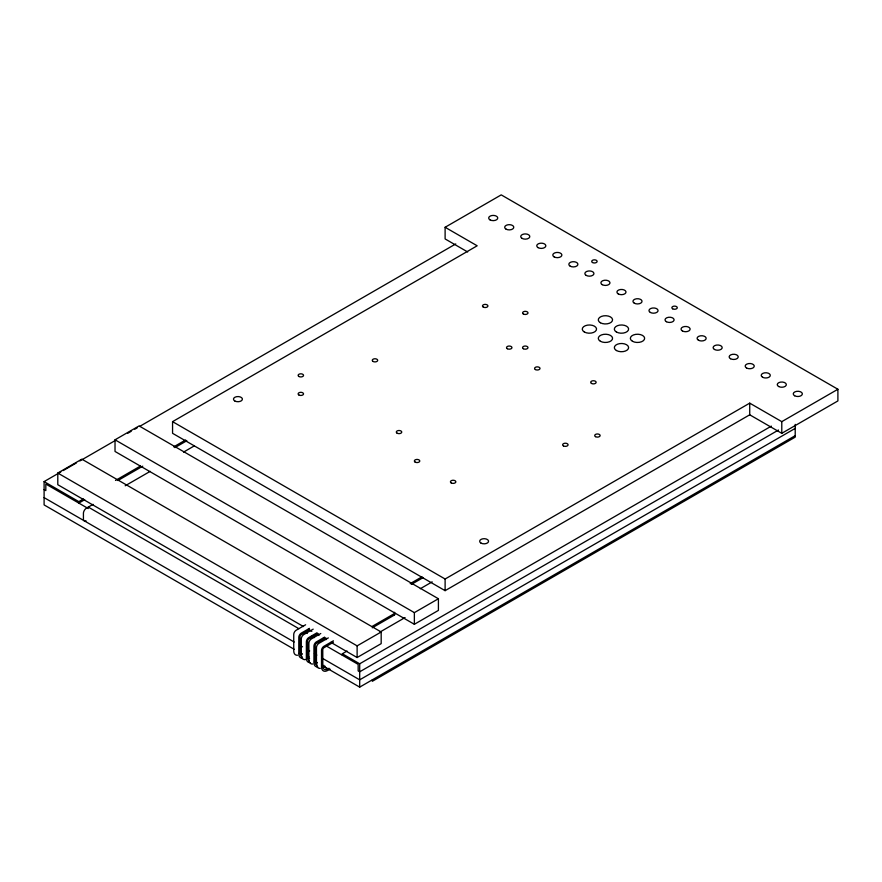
<?xml version="1.0" encoding="UTF-8"?>
<svg xmlns="http://www.w3.org/2000/svg" width="882" height="882" viewBox="0 0 882 882"><rect width="100%" height="100%" fill="white"/><g stroke="black" fill="none" stroke-linecap="round" stroke-linejoin="round"><path stroke-width="1.32" d="M372.27 627.808L394.585 614.93L394.607 612.306M445.112 227.28L501.23 194.878L837.9 389.26L837.9 400.924L781.783 433.316L749.722 414.805L445.112 590.664L172.563 433.316L172.563 421.651L477.173 245.791L445.112 227.28L445.112 238.934L467.68 251.965M303.463 626.54L57.793 484.703L57.793 473.05L81.839 459.158L381.178 631.986L381.178 643.639L357.122 657.531L330.893 642.383M115.024 439.809L139.08 425.918L438.409 598.746L438.409 610.399L414.364 624.291L115.024 451.463L115.024 439.809L414.364 612.626L438.409 598.746M294.279 649.35L44.1 504.912L44.1 481.594L60.803 471.947M63.195 470.569L76.315 462.995M79.898 460.922L115.696 440.261M127.625 433.371L131.209 431.298M134.781 429.236L137.173 427.858M139.554 426.48L455.751 243.928M44.1 481.594L78.818 501.637L83.547 498.903M115.509 480.447L140.37 466.093M173.71 446.854L185.639 439.964M84.738 499.675L78.818 503.093L78.818 501.637M117.879 480.536L142.741 466.181M174.901 447.615L186.83 440.735M93.051 504.35L86.072 508.407A4.344 2.514 -60 0 0 83.426 512.982L83.426 519.322A4.344 2.514 -60 0 0 86.072 520.854M125.2 485.784L150.216 471.341M183.555 452.091L194.272 445.906M305.624 624.776L296.209 630.211A3.495 2.018 -60 0 0 293.739 634.489L293.739 650.861A8.776 5.06 -60 0 0 297.565 655.26M309.494 628.37L301.258 633.122A3.495 2.018 -60 0 0 298.789 637.41L298.789 653.771A8.776 5.06 -60 0 0 302.614 658.181M309.527 629.803L301.104 634.687A1.709 0.981 -60 0 0 300.056 636.484L300.089 653.76A6.979 4.035 -60 0 0 301.986 656.451M313.198 629.142L303.783 634.577A3.495 2.018 -60 0 0 301.313 638.866L301.313 655.227A8.776 5.06 -60 0 0 305.911 659.493M317.068 632.736L308.832 637.499A3.495 2.018 -60 0 0 306.363 641.776L306.363 658.148A8.776 5.06 -60 0 0 310.188 662.558M318.27 633.508L308.678 639.053A1.709 0.981 -60 0 0 307.631 640.861L307.664 658.137A6.979 4.035 -60 0 0 309.075 660.618M320.772 633.519L311.357 638.954A3.495 2.018 -60 0 0 308.887 643.232L308.887 659.604A8.776 5.06 -60 0 0 312.713 664.014M410.196 583.619L422.026 576.795M411.376 584.402L423.206 577.567M324.642 637.113L316.406 641.864A3.495 2.018 -60 0 0 313.937 646.153L313.937 662.525A8.776 5.06 -60 0 0 317.763 666.924M299.285 653.297L301.225 652.217M325.844 637.873L316.252 643.43A1.709 0.981 -60 0 0 315.205 645.227L315.238 662.514A6.979 4.035 -60 0 0 317.134 665.193M328.347 637.895L318.931 643.331A3.495 2.018 -60 0 0 316.462 647.609L316.462 663.981A8.776 5.06 -60 0 0 320.287 668.38M420.295 588.724L432.18 581.855M333.396 640.806L323.981 646.241A3.495 2.018 -60 0 0 321.511 650.519L321.511 666.891A8.776 5.06 -60 0 0 327.707 670.474L330.066 669.118M333.418 642.25L323.826 647.807A1.709 0.981 -60 0 0 322.779 649.604L322.812 666.88A6.979 4.035 -60 0 0 327.068 669.339L329.008 668.269M308.81 656.605L307.553 657.333L309.571 658.501M172.563 421.651L445.112 579.011L749.722 403.14L781.783 421.651L837.9 389.26M372.27 626.352L394.585 613.475L394.585 614.93M314.444 662.051L315.403 661.544L317.421 662.713M342.337 655.238L342.337 653.771L347.067 651.037M380.219 631.909L405.07 617.554M57.793 473.05L357.122 645.867L381.178 631.986M323.959 665.348L322.702 666.075L327.751 668.997M322.658 667.564L325.017 666.197M342.337 653.771L359.691 663.793L771.342 426.127M778.508 430.019L359.691 671.808L358.169 670.937L358.169 664.378L326.009 645.8M795.211 428.387L359.691 679.835L322.779 658.512M322.977 665.921L359.691 687.122L795.211 435.675M323.242 638.259L325.954 638.678M308.226 629.296L311.809 631.358M316.583 634.114L318.964 635.492M323.738 638.248L326.12 639.626M88.288 507.095L298.855 628.668M304.797 632.107L307.179 633.474M311.941 636.231L314.323 637.598M88.288 508.561L45.82 484.042L45.82 490.601L44.1 489.609M44.1 497.624L294.191 642.019M300.145 645.448L302.526 646.826M307.289 649.582L309.67 650.949M314.433 653.705L316.814 655.083M300.233 652.79L302.261 653.959M299.968 652.945L301.986 654.124M315.128 661.709L317.145 662.867M795.211 424.374L795.211 437.13L372.314 681.29L372.314 679.835M781.783 421.651L781.783 433.316M749.722 403.14L749.722 414.805M445.112 579.011L445.112 590.664M414.364 612.626L414.364 624.291M359.691 663.793L359.691 687.122M357.122 645.867L357.122 657.531M315.513 649.339L315.513 650.795M600.388 322.757A7.144 4.123 0 0 0 612.328 320.905A7.144 4.123 0 0 0 603.586 315.855A7.144 4.123 0 0 0 600.388 322.757M616.419 332.007A7.144 4.123 0 0 0 628.37 330.166A7.144 4.123 0 0 0 619.616 325.116A7.144 4.123 0 0 0 616.419 332.007M632.449 341.268A7.144 4.123 0 0 0 644.4 339.416A7.144 4.123 0 0 0 635.646 334.366A7.144 4.123 0 0 0 632.449 341.268M616.419 350.518A7.144 4.123 0 0 0 628.37 348.677A7.144 4.123 0 0 0 619.616 343.627A7.144 4.123 0 0 0 616.419 350.518M600.388 341.268A7.144 4.123 0 0 0 612.328 339.416A7.144 4.123 0 0 0 603.586 334.366A7.144 4.123 0 0 0 600.388 341.268M584.358 332.007A7.144 4.123 0 0 0 596.298 330.166A7.144 4.123 0 0 0 587.555 325.116A7.144 4.123 0 0 0 584.358 332.007M480.955 543.08A4.465 2.58 0 0 0 488.419 541.923A4.465 2.58 0 0 0 482.95 538.77A4.465 2.58 0 0 0 480.955 543.08M234.788 400.968A4.465 2.58 0 0 0 242.252 399.811A4.465 2.58 0 0 0 236.795 396.646A4.465 2.58 0 0 0 234.788 400.968M672.646 308.799A2.723 1.577 0 0 0 677.2 308.094A2.723 1.577 0 0 0 673.87 306.175A2.723 1.577 0 0 0 672.646 308.799M592.495 262.516A2.723 1.577 0 0 0 597.048 261.811A2.723 1.577 0 0 0 593.707 259.892A2.723 1.577 0 0 0 592.495 262.516M595.493 436.645A2.723 1.577 0 0 0 600.047 435.951A2.723 1.577 0 0 0 596.717 434.021A2.723 1.577 0 0 0 595.493 436.645M298.899 376.482A2.723 1.577 0 0 0 303.452 375.776A2.723 1.577 0 0 0 300.123 373.858A2.723 1.577 0 0 0 298.899 376.482M397.098 433.183A2.723 1.577 0 0 0 401.652 432.478A2.723 1.577 0 0 0 398.322 430.548A2.723 1.577 0 0 0 397.098 433.183M591.48 383.427A2.723 1.577 0 0 0 596.045 382.722A2.723 1.577 0 0 0 592.704 380.792A2.723 1.577 0 0 0 591.48 383.427M535.374 369.547A2.723 1.577 0 0 0 539.927 368.841A2.723 1.577 0 0 0 536.598 366.912A2.723 1.577 0 0 0 535.374 369.547M523.357 314.003A2.723 1.577 0 0 0 527.91 313.297A2.723 1.577 0 0 0 524.581 311.379A2.723 1.577 0 0 0 523.357 314.003M523.346 348.721A2.723 1.577 0 0 0 527.899 348.015A2.723 1.577 0 0 0 524.57 346.086A2.723 1.577 0 0 0 523.346 348.721M507.315 348.721A2.723 1.577 0 0 0 511.869 348.015A2.723 1.577 0 0 0 508.539 346.086A2.723 1.577 0 0 0 507.315 348.721M483.27 307.068A2.723 1.577 0 0 0 487.823 306.363A2.723 1.577 0 0 0 484.494 304.433A2.723 1.577 0 0 0 483.27 307.068M373.053 361.444A2.723 1.577 0 0 0 377.606 360.738A2.723 1.577 0 0 0 374.277 358.809A2.723 1.577 0 0 0 373.053 361.444M563.433 445.906A2.723 1.577 0 0 0 567.986 445.201A2.723 1.577 0 0 0 564.645 443.271A2.723 1.577 0 0 0 563.433 445.906M298.899 394.993A2.723 1.577 0 0 0 303.452 394.298A2.723 1.577 0 0 0 300.123 392.369A2.723 1.577 0 0 0 298.899 394.993M415.135 462.102A2.723 1.577 0 0 0 419.689 461.396A2.723 1.577 0 0 0 416.348 459.478A2.723 1.577 0 0 0 415.135 462.102M451.209 482.928A2.723 1.577 0 0 0 455.762 482.222A2.723 1.577 0 0 0 452.422 480.304A2.723 1.577 0 0 0 451.209 482.928M490.006 219.872A4.531 2.613 0 0 0 497.591 218.703A4.531 2.613 0 0 0 492.035 215.495A4.531 2.613 0 0 0 490.006 219.872M506.036 229.133A4.531 2.613 0 0 0 513.622 227.953A4.531 2.613 0 0 0 508.065 224.745A4.531 2.613 0 0 0 506.036 229.133M522.067 238.383A4.531 2.613 0 0 0 529.652 237.214A4.531 2.613 0 0 0 524.095 234.006A4.531 2.613 0 0 0 522.067 238.383M538.097 247.644A4.531 2.613 0 0 0 545.682 246.464A4.531 2.613 0 0 0 540.137 243.256A4.531 2.613 0 0 0 538.097 247.644M554.128 256.894A4.531 2.613 0 0 0 561.724 255.725A4.531 2.613 0 0 0 556.167 252.517A4.531 2.613 0 0 0 554.128 256.894M570.169 266.155A4.531 2.613 0 0 0 577.754 264.975A4.531 2.613 0 0 0 572.197 261.778A4.531 2.613 0 0 0 570.169 266.155M586.199 275.405A4.531 2.613 0 0 0 593.784 274.236A4.531 2.613 0 0 0 588.228 271.028A4.531 2.613 0 0 0 586.199 275.405M602.23 284.666A4.531 2.613 0 0 0 609.815 283.486A4.531 2.613 0 0 0 604.258 280.289A4.531 2.613 0 0 0 602.23 284.666M618.26 293.915A4.531 2.613 0 0 0 625.845 292.747A4.531 2.613 0 0 0 620.289 289.539A4.531 2.613 0 0 0 618.26 293.915M634.29 303.176A4.531 2.613 0 0 0 641.876 302.008A4.531 2.613 0 0 0 636.33 298.8A4.531 2.613 0 0 0 634.29 303.176M650.321 312.437A4.531 2.613 0 0 0 657.906 311.258A4.531 2.613 0 0 0 652.36 308.05A4.531 2.613 0 0 0 650.321 312.437M666.362 321.687A4.531 2.613 0 0 0 673.947 320.519A4.531 2.613 0 0 0 668.391 317.311A4.531 2.613 0 0 0 666.362 321.687M682.392 330.948A4.531 2.613 0 0 0 689.978 329.769A4.531 2.613 0 0 0 684.421 326.56A4.531 2.613 0 0 0 682.392 330.948M698.423 340.198A4.531 2.613 0 0 0 706.008 339.03A4.531 2.613 0 0 0 700.451 335.822A4.531 2.613 0 0 0 698.423 340.198M714.453 349.459A4.531 2.613 0 0 0 722.038 348.28A4.531 2.613 0 0 0 716.482 345.083A4.531 2.613 0 0 0 714.453 349.459M730.483 358.709A4.531 2.613 0 0 0 738.069 357.541A4.531 2.613 0 0 0 732.523 354.332A4.531 2.613 0 0 0 730.483 358.709M746.514 367.97A4.531 2.613 0 0 0 754.099 366.791A4.531 2.613 0 0 0 748.553 363.593A4.531 2.613 0 0 0 746.514 367.97M762.544 377.22A4.531 2.613 0 0 0 770.14 376.052A4.531 2.613 0 0 0 764.584 372.843A4.531 2.613 0 0 0 762.544 377.22M778.586 386.481A4.531 2.613 0 0 0 786.171 385.313A4.531 2.613 0 0 0 780.614 382.104A4.531 2.613 0 0 0 778.586 386.481M794.616 395.742A4.531 2.613 0 0 0 802.201 394.563A4.531 2.613 0 0 0 796.644 391.354A4.531 2.613 0 0 0 794.616 395.742"/></g></svg>
